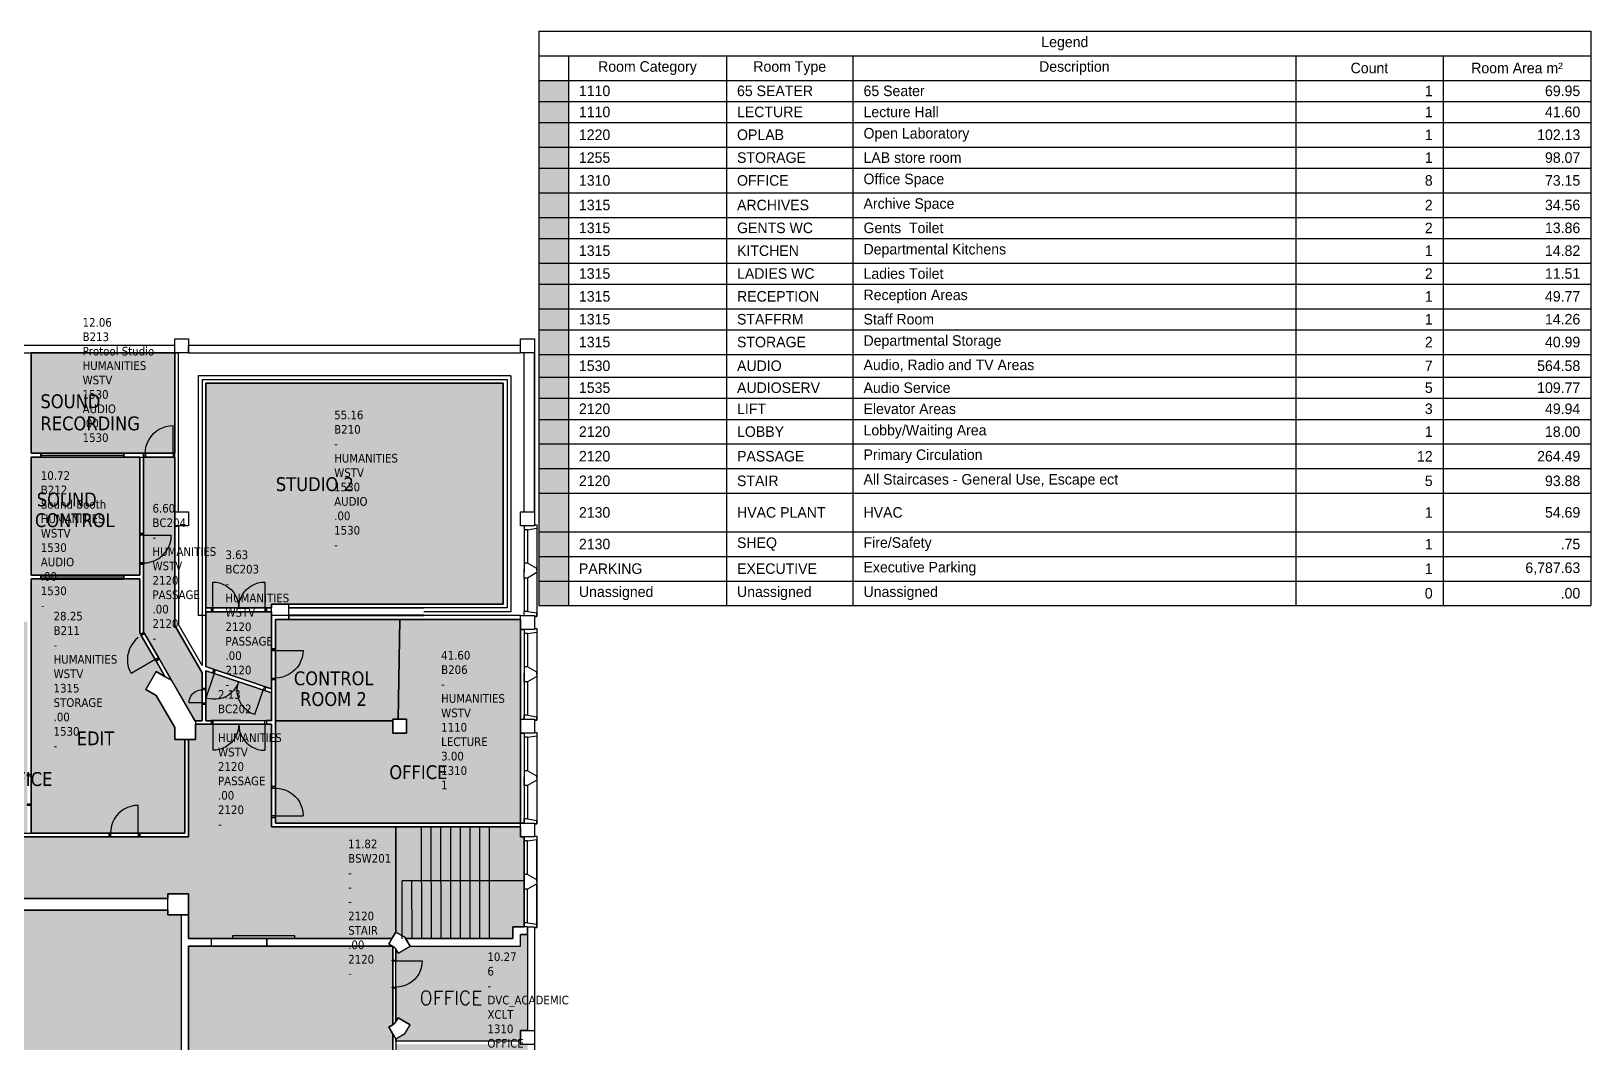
# Model space of a CAD drawing. Extents: x -78184 to 97130, y -50184 to 40272.
# Drawn here: x 52029 to 97130, y 11017 to 40272 of the extents above; entities that cross this region are included whole.
import ezdxf

# ---------------------------------------------------------------- set-up
doc = ezdxf.new("R2010")
doc.units = 0
doc.header["$LTSCALE"] = 750
doc.header["$MEASUREMENT"] = 0
doc.layers.get('0').update_dxf_attribs({"linetype": 'CONTINUOUS'})
for name, color, linetype in [('BL', 8, 'CONTINUOUS'), ('DR', 8, 'CONTINUOUS'), ('GROS$', 1, 'CONTINUOUS'), ('HL-TMP', 7, 'CONTINUOUS'), ('RM$', 5, 'CONTINUOUS'), ('RM$TXT', 5, 'CONTINUOUS'), ('SAPSE_P7', 10, 'CONTINUOUS'), ('WA', 6, 'CONTINUOUS'), ('WA_EXT', 7, 'CONTINUOUS'), ('WN', 4, 'CONTINUOUS')]:
    doc.layers.add(name, color=color, linetype=linetype)
doc.styles.add('C', font='tahoma.ttf')
doc.styles.add('ROMAN_TRIPLEX', font='txt.shx')

# ---------------------------------------------------------------- blocks, each defined once
blk = doc.blocks.new('*T2')
at = {"layer": 'HL-TMP', "color": 0, "linetype": 'ByBlock', "lineweight": -2, "transparency": 16777216}
for p, q in [((0, 0), (30419.04, 0)), ((0, 0), (0, -16611.6)), ((30419.04, 0), (30419.04, -16611.6)), ((0, -711.2), (30419.04, -711.2)), ((853.44, -711.2), (853.44, -16611.6)), ((5425.44, -711.2), (5425.44, -16611.6)), ((9083.04, -711.2), (9083.04, -16611.6)), ((21884.64, -711.2), (21884.64, -16611.6)), ((26151.84, -711.2), (26151.84, -16611.6)), ((0, -1422.4), (30419.04, -1422.4)), ((0, -2032), (30419.04, -2032)), ((0, -2641.6), (30419.04, -2641.6)), ((0, -3352.8), (30419.04, -3352.8)), ((0, -3962.4), (30419.04, -3962.4)), ((0, -4673.6), (30419.04, -4673.6)), ((0, -5384.8), (30419.04, -5384.8)), ((0, -5994.4), (30419.04, -5994.4)), ((0, -6705.6), (30419.04, -6705.6)), ((0, -7315.2), (30419.04, -7315.2)), ((0, -8026.4), (30419.04, -8026.4)), ((0, -8636), (30419.04, -8636)), ((0, -9347.2), (30419.04, -9347.2)), ((0, -10007.6), (30419.04, -10007.6)), ((0, -10617.2), (30419.04, -10617.2)), ((0, -11226.8), (30419.04, -11226.8)), ((0, -11938), (30419.04, -11938)), ((0, -12649.2), (30419.04, -12649.2)), ((0, -13360.4), (30419.04, -13360.4)), ((0, -14478), (30419.04, -14478)), ((0, -15189.2), (30419.04, -15189.2)), ((0, -15900.4), (30419.04, -15900.4)), ((0, -16611.6), (30419.04, -16611.6))]:
    blk.add_line(p, q, dxfattribs=at)
at = {"layer": 'HL-TMP', "color": 1, "linetype": 'Continuous', "true_color": 0xff0000, "transparency": 16777216}
blk.add_solid([(0, -1422.4), (0, -2032), (853.44, -1422.4), (853.44, -2032)], dxfattribs=at)
at = {"layer": 'HL-TMP', "color": 213, "linetype": 'Continuous', "true_color": 0xcc66ec, "transparency": 16777216}
blk.add_solid([(0, -2032), (0, -2641.6), (853.44, -2032), (853.44, -2641.6)], dxfattribs=at)
at = {"layer": 'HL-TMP', "color": 30, "linetype": 'Continuous', "true_color": 0xff6600, "transparency": 16777216}
blk.add_solid([(0, -2641.6), (0, -3352.8), (853.44, -2641.6), (853.44, -3352.8)], dxfattribs=at)
at = {"layer": 'HL-TMP', "color": 91, "linetype": 'Continuous', "true_color": 0x66ff66, "transparency": 16777216}
blk.add_solid([(0, -3352.8), (0, -3962.4), (853.44, -3352.8), (853.44, -3962.4)], dxfattribs=at)
at = {"layer": 'HL-TMP', "color": 2, "linetype": 'Continuous', "true_color": 0xffff00, "transparency": 16777216}
blk.add_solid([(0, -3962.4), (0, -4673.6), (853.44, -3962.4), (853.44, -4673.6)], dxfattribs=at)
at = {"layer": 'HL-TMP', "color": 24, "linetype": 'Continuous', "true_color": 0x993300, "transparency": 16777216}
blk.add_solid([(0, -4673.6), (0, -5384.8), (853.44, -4673.6), (853.44, -5384.8)], dxfattribs=at)
at = {"layer": 'HL-TMP', "color": 140, "linetype": 'Continuous', "true_color": 0x33ccff, "transparency": 16777216}
blk.add_solid([(0, -5384.8), (0, -5994.4), (853.44, -5384.8), (853.44, -5994.4)], dxfattribs=at)
at = {"layer": 'HL-TMP', "color": 230, "linetype": 'Continuous', "true_color": 0xff3366, "transparency": 16777216}
blk.add_solid([(0, -5994.4), (0, -6705.6), (853.44, -5994.4), (853.44, -6705.6)], dxfattribs=at)
at = {"layer": 'HL-TMP', "color": 4, "linetype": 'Continuous', "true_color": 0x33ffff, "transparency": 16777216}
blk.add_solid([(0, -6705.6), (0, -7315.2), (853.44, -6705.6), (853.44, -7315.2)], dxfattribs=at)
at = {"layer": 'HL-TMP', "color": 30, "linetype": 'Continuous', "true_color": 0xff9900, "transparency": 16777216}
blk.add_solid([(0, -7315.2), (0, -8026.4), (853.44, -7315.2), (853.44, -8026.4)], dxfattribs=at)
at = {"layer": 'HL-TMP', "color": 112, "linetype": 'Continuous', "true_color": 0x00cc66, "transparency": 16777216}
blk.add_solid([(0, -8026.4), (0, -8636), (853.44, -8026.4), (853.44, -8636)], dxfattribs=at)
at = {"layer": 'HL-TMP', "color": 30, "linetype": 'Continuous', "true_color": 0xff6633, "transparency": 16777216}
blk.add_solid([(0, -8636), (0, -9347.2), (853.44, -8636), (853.44, -9347.2)], dxfattribs=at)
at = {"layer": 'HL-TMP', "color": 191, "linetype": 'Continuous', "true_color": 0xcc66fc, "transparency": 16777216}
blk.add_solid([(0, -9347.2), (0, -10007.6), (853.44, -9347.2), (853.44, -10007.6)], dxfattribs=at)
at = {"layer": 'HL-TMP', "color": 254, "linetype": 'Continuous', "true_color": 0xccffb9, "transparency": 16777216}
blk.add_solid([(0, -10007.6), (0, -10617.2), (853.44, -10007.6), (853.44, -10617.2)], dxfattribs=at)
at = {"layer": 'HL-TMP', "color": 254, "linetype": 'Continuous', "true_color": 0xcccccc, "transparency": 16777216}
blk.add_solid([(0, -10617.2), (0, -11226.8), (853.44, -10617.2), (853.44, -11226.8)], dxfattribs=at)
at = {"layer": 'HL-TMP', "color": 251, "linetype": 'Continuous', "true_color": 0x666666, "transparency": 16777216}
for points in [[(0, -11226.8), (0, -11938), (853.44, -11226.8), (853.44, -11938)], [(0, -11938), (0, -12649.2), (853.44, -11938), (853.44, -12649.2)], [(0, -12649.2), (0, -13360.4), (853.44, -12649.2), (853.44, -13360.4)]]:
    blk.add_solid(points, dxfattribs=at)
at = {"layer": 'HL-TMP', "color": 7, "linetype": 'Continuous', "true_color": 0xffffff, "transparency": 16777216}
blk.add_solid([(0, -13360.4), (0, -14478), (853.44, -13360.4), (853.44, -14478)], dxfattribs=at)
at = {"layer": 'HL-TMP', "color": 133, "linetype": 'Continuous', "true_color": 0x66cecf, "transparency": 16777216}
blk.add_solid([(0, -14478), (0, -15189.2), (853.44, -14478), (853.44, -15189.2)], dxfattribs=at)
at = {"layer": 'HL-TMP', "color": 151, "linetype": 'Continuous', "true_color": 0x99cce0, "transparency": 16777216}
blk.add_solid([(0, -15189.2), (0, -15900.4), (853.44, -15189.2), (853.44, -15900.4)], dxfattribs=at)
at = {"layer": 'HL-TMP', "color": 7, "linetype": 'Continuous', "transparency": 16777216}
blk.add_solid([(0, -15900.4), (0, -16611.6), (853.44, -15900.4), (853.44, -16611.6)], dxfattribs=at)
at = {"layer": 'HL-TMP', "color": 0, "linetype": 'Continuous', "transparency": 16777216, "char_height": 304.8}
for s, insert, width, attachment_point in [('Legend', (15209.52, -355.6), 30418.92, 5), ('Room Category', (3139.44, -1066.8), 3962.4, 5), ('Room Type', (7254.24, -1066.8), 3048, 5), ('Description', (15483.84, -1066.8), 12192, 5), ('Count', (24018.24, -1066.8), 3657.6, 5), ('Room Area m²', (28285.44, -1066.8), 3657.6, 5), ('1110', (1158.24, -1727.2), 3962.4, 4), ('65 SEATER', (5730.24, -1727.2), 3048, 4), ('65 Seater', (9387.84, -1727.2), 12192, 4), ('1', (25847.04, -1727.2), 3657.6, 6), ('69.95', (30114.24, -1727.2), 3657.6, 6), ('1110', (1158.24, -2336.8), 3962.4, 4), ('LECTURE', (5730.24, -2336.8), 3048, 4), ('Lecture Hall', (9387.84, -2336.8), 12192, 4), ('1', (25847.04, -2336.8), 3657.6, 6), ('41.60', (30114.24, -2336.8), 3657.6, 6), ('1220', (1158.24, -2997.2), 3962.4, 4), ('OPLAB', (5730.24, -2997.2), 3048, 4), ('Open Laboratory', (9387.84, -2997.2), 12192, 4), ('1', (25847.04, -2997.2), 3657.6, 6), ('102.13', (30114.24, -2997.2), 3657.6, 6), ('1255', (1158.24, -3657.6), 3962.4, 4), ('STORAGE', (5730.24, -3657.6), 3048, 4), ('LAB store room', (9387.84, -3657.6), 12192, 4), ('1', (25847.04, -3657.6), 3657.6, 6), ('98.07', (30114.24, -3657.6), 3657.6, 6), ('1310', (1158.24, -4318), 3962.4, 4), ('OFFICE', (5730.24, -4318), 3048, 4), ('Office Space', (9387.84, -4318), 12192, 4), ('8', (25847.04, -4318), 3657.6, 6), ('73.15', (30114.24, -4318), 3657.6, 6), ('1315', (1158.24, -5029.2), 3962.4, 4), ('ARCHIVES', (5730.24, -5029.2), 3048, 4), ('Archive Space', (9387.84, -5029.2), 12192, 4), ('2', (25847.04, -5029.2), 3657.6, 6), ('34.56', (30114.24, -5029.2), 3657.6, 6), ('1315', (1158.24, -5689.6), 3962.4, 4), ('GENTS WC', (5730.24, -5689.6), 3048, 4), ('Gents  Toilet', (9387.84, -5689.6), 12192, 4), ('2', (25847.04, -5689.6), 3657.6, 6), ('13.86', (30114.24, -5689.6), 3657.6, 6), ('1315', (1158.24, -6350), 3962.4, 4), ('KITCHEN', (5730.24, -6350), 3048, 4), ('Departmental Kitchens', (9387.84, -6350), 12192, 4), ('1', (25847.04, -6350), 3657.6, 6), ('14.82', (30114.24, -6350), 3657.6, 6), ('1315', (1158.24, -7010.4), 3962.4, 4), ('LADIES WC', (5730.24, -7010.4), 3048, 4), ('Ladies Toilet', (9387.84, -7010.4), 12192, 4), ('2', (25847.04, -7010.4), 3657.6, 6), ('11.51', (30114.24, -7010.4), 3657.6, 6), ('1315', (1158.24, -7670.8), 3962.4, 4), ('RECEPTION', (5730.24, -7670.8), 3048, 4), ('Reception Areas', (9387.84, -7670.8), 12192, 4), ('1', (25847.04, -7670.8), 3657.6, 6), ('49.77', (30114.24, -7670.8), 3657.6, 6), ('1315', (1158.24, -8331.2), 3962.4, 4), ('STAFFRM', (5730.24, -8331.2), 3048, 4), ('Staff Room', (9387.84, -8331.2), 12192, 4), ('1', (25847.04, -8331.2), 3657.6, 6), ('14.26', (30114.24, -8331.2), 3657.6, 6), ('1315', (1158.24, -8991.6), 3962.4, 4), ('STORAGE', (5730.24, -8991.6), 3048, 4), ('Departmental Storage', (9387.84, -8991.6), 12192, 4), ('2', (25847.04, -8991.6), 3657.6, 6), ('40.99', (30114.24, -8991.6), 3657.6, 6), ('1530', (1158.24, -9677.4), 3962.4, 4), ('AUDIO', (5730.24, -9677.4), 3048, 4), ('Audio, Radio and TV Areas', (9387.84, -9677.4), 12192, 4), ('7', (25847.04, -9677.4), 3657.6, 6), ('564.58', (30114.24, -9677.4), 3657.6, 6), ('1535', (1158.24, -10312.4), 3962.4, 4), ('AUDIOSERV', (5730.24, -10312.4), 3048, 4), ('Audio Service', (9387.84, -10312.4), 12192, 4), ('5', (25847.04, -10312.4), 3657.6, 6), ('109.77', (30114.24, -10312.4), 3657.6, 6), ('2120', (1158.24, -10922), 3962.4, 4), ('LIFT', (5730.24, -10922), 3048, 4), ('Elevator Areas', (9387.84, -10922), 12192, 4), ('3', (25847.04, -10922), 3657.6, 6), ('49.94', (30114.24, -10922), 3657.6, 6), ('2120', (1158.24, -11582.4), 3962.4, 4), ('LOBBY', (5730.24, -11582.4), 3048, 4), ('Lobby/Waiting Area', (9387.84, -11582.4), 12192, 4), ('1', (25847.04, -11582.4), 3657.6, 6), ('18.00', (30114.24, -11582.4), 3657.6, 6), ('2120', (1158.24, -12293.6), 3962.4, 4), ('PASSAGE', (5730.24, -12293.6), 3048, 4), ('Primary Circulation', (9387.84, -12293.6), 12192, 4), ('12', (25847.04, -12293.6), 3657.6, 6), ('264.49', (30114.24, -12293.6), 3657.6, 6), ('2120', (1158.24, -13004.8), 3962.4, 4), ('STAIR', (5730.24, -13004.8), 3048, 4), ('All Staircases - General Use, Escape ect', (9387.84, -13004.8), 12192, 4), ('5', (25847.04, -13004.8), 3657.6, 6), ('93.88', (30114.24, -13004.8), 3657.6, 6), ('2130', (1158.24, -13919.2), 3962.4, 4), ('HVAC PLANT', (5730.24, -13919.2), 3048, 4), ('HVAC', (9387.84, -13919.2), 12192, 4), ('1', (25847.04, -13919.2), 3657.6, 6), ('54.69', (30114.24, -13919.2), 3657.6, 6), ('2130', (1158.24, -14833.6), 3962.4, 4), ('SHEQ', (5730.24, -14833.6), 3048, 4), ('Fire/Safety', (9387.84, -14833.6), 12192, 4), ('1', (25847.04, -14833.6), 3657.6, 6), ('.75', (30114.24, -14833.6), 3657.6, 6), ('Executive Parking', (9387.84, -15544.8), 12192, 4), ('PARKING', (1158.24, -15544.8), 3962.4, 4), ('EXECUTIVE', (5730.24, -15544.8), 3048, 4), ('1', (25847.04, -15544.8), 3657.6, 6), ('6,787.63', (30114.24, -15544.8), 3657.6, 6), ('Unassigned', (1158.24, -16256), 3962.4, 4), ('Unassigned', (5730.24, -16256), 3048, 4), ('Unassigned', (9387.84, -16256), 12192, 4), ('0', (25847.04, -16256), 3657.6, 6), ('.00', (30114.24, -16256), 3657.6, 6)]:
    blk.add_mtext(s, dxfattribs=dict(at, insert=insert, width=width, attachment_point=attachment_point))

msp = doc.modelspace()

# ---------------------------------------------------------------- hatches: boundary and pattern name
at = {"layer": 'HL-TMP', "linetype": 'Continuous', "true_color": 0xcc66fc}
h = msp.add_hatch(color=191, dxfattribs=at)
h.paths.add_polyline_path([(14103, 19622), (13813, 19622), (13813, 19522), (9448, 19522), (9448, 19622), (9158, 19622), (9158, 21512), (10239, 21512), (14103, 21512)], flags=0)
h.paths.add_polyline_path([(39381, 14857), (47681, 14857), (55981, 14857), (55981, 14722), (56361, 14722), (56361, 10622), (55981, 10622), (55981, 10022), (56361, 10022), (56361, 7592), (41916, 7592), (41465, 8372), (40066, 8372), (39381, 8768)], flags=0)
h.paths.add_polyline_path([(5081, 38322), (16631, 38322), (16631, 38122), (17241, 38122), (17241, 35622), (16631, 35622), (16631, 35122), (17241, 35122), (17241, 29422), (16631, 29422), (16631, 28922), (17241, 28922), (17241, 24082), (17201, 24082), (17201, 23422), (16631, 23422), (16631, 22922), (17751, 22922), (17751, 21712), (17531, 21712), (17531, 18255), (15581, 18255), (15298, 18537), (15227, 18467), (14426, 19268), (14496, 19339), (14213, 19622), (14213, 21622), (6581, 21622), (6581, 21872), (6581, 27472), (6581, 27872), (6111, 27872), (6111, 30472), (6581, 30472), (6581, 30872), (5081, 30872)], flags=0)
h.paths.add_polyline_path([(57081, 30092), (57081, 23592), (58981, 23592), (58981, 23702), (65680, 23702), (65680, 30092)], flags=0)
h.paths.add_polyline_path([(55171, 27957), (52029, 27957), (52029, 24544), (55171, 24544), (55171, 24896)], flags=0)
h.paths.add_polyline_path([(56181, 30972), (52029, 30972), (52029, 28067), (55331, 28067), (56181, 28067)], flags=0)
h.paths.add_polyline_path([(27971, 39022), (17901, 39022), (17901, 26171), (17904, 23862), (19321, 23862), (19321, 23532), (21401, 23532), (21401, 23862), (21601, 23862), (21601, 23532), (24901, 23532), (24901, 23862), (25101, 23862), (25101, 23532), (27901, 23532), (27901, 23862), (28011, 23862), (28011, 24082), (27971, 24082)], flags=0)
at = {"layer": 'HL-TMP', "linetype": 'Continuous', "true_color": 0xff6633}
h = msp.add_hatch(color=30, dxfattribs=at)
h.paths.add_polyline_path([(55210, 22794), (55185, 22838), (55189, 22840), (55171, 22872), (55171, 24434), (52029, 24434), (52029, 17082), (54321, 17082), (56471, 17082), (56471, 19785), (56181, 19785), (56181, 20133), (55645, 21059), (55344, 21234), (55644, 21753), (55903, 21604), (55639, 22060), (55635, 22058), (55610, 22101)], flags=0)
h.paths.add_polyline_path([(31681, 31132), (30551, 31132), (29071, 31132), (29071, 29422), (29131, 29422), (29131, 28922), (29071, 28922), (29072, 26082), (29122, 26082), (30272, 26082), (30272, 26372), (31681, 26372), (31681, 27217)], flags=0)
at = {"layer": 'HL-TMP', "linetype": 'Continuous', "true_color": 0xffff00}
h = msp.add_hatch(color=2, dxfattribs=at)
h.paths.add_polyline_path([(62576, 8135), (66381, 8135), (66381, 5372), (62886, 5372), (62576, 5372), (62576, 7898)], flags=0)
h.paths.add_polyline_path([(62576, 10972), (66381, 10972), (66381, 8225), (62576, 8225), (62576, 10793)], flags=0)
h.paths.add_polyline_path([(62576, 13386), (62576, 13713), (62637, 13608), (62983, 13809), (66181, 13809), (66181, 14152), (66380, 14152), (66381, 11372), (66181, 11372), (66181, 11062), (62576, 11062), (62576, 11127), (62832, 11275), (62983, 11535), (62637, 11736), (62576, 11630)], flags=0)
h.paths.add_polyline_path([(46698, 24358), (44511, 24358), (43411, 24358), (43411, 21452), (46698, 21452)], flags=0)
h.paths.add_polyline_path([(46698, 21342), (43411, 21342), (43411, 17082), (45623, 17082), (45623, 17972), (46698, 17972), (46698, 18159)], flags=0)
h.paths.add_polyline_path([(37971, 28094), (37971, 30428), (40288, 30428), (40288, 28094), (39333, 28094)], flags=0)
h.paths.add_polyline_path([(37861, 30428), (34688, 30428), (34688, 28094), (37861, 28094)], flags=0)
h.paths.add_polyline_path([(34578, 30428), (31791, 30428), (31791, 28094), (32094, 28094), (34578, 28094)], flags=0)
at = {"layer": 'HL-TMP', "linetype": 'Continuous', "true_color": 0x666666}
h = msp.add_hatch(color=251, dxfattribs=at)
h.paths.add_polyline_path([(62572, 17262), (62572, 14219), (62832, 14068), (62855, 14029), (65961, 14029), (65961, 14372), (66280, 14372), (66280, 16972), (66181, 16972), (66181, 17262)], flags=0)
h.paths.add_polyline_path([(15181, 15872), (8081, 15872), (8081, 17855), (8246, 18255), (9048, 19056), (9448, 19222), (13813, 19222), (14213, 19056), (15015, 18255), (15181, 17855)], flags=0)
h.paths.add_polyline_path([(-43319, 15872), (-45199, 15872), (-50419, 15872), (-50419, 17855), (-50254, 18255), (-49452, 19056), (-49052, 19222), (-44687, 19222), (-44287, 19056), (-43485, 18255), (-43319, 17855)], flags=0)
h.paths.add_polyline_path([(-21849, -22578), (-21849, -28468), (-25009, -28468), (-25009, -22578), (-21899, -22578)], flags=0)
h.paths.add_polyline_path([(-10229, -22578), (-10229, -28468), (-13389, -28468), (-13389, -22578), (-10279, -22578)], flags=0)
h.paths.add_polyline_path([(-16229, -22578), (-16229, -28578), (-19229, -28578), (-19229, -22578), (-16819, -22578)], flags=0)
h.paths.add_polyline_path([(46665, 26924), (46665, 27984), (43411, 27984), (43411, 26158), (44171, 26158), (44171, 26043), (43411, 26043), (43411, 24882), (43411, 24468), (44511, 24468), (46698, 24468), (46698, 25972), (46115, 25972)], flags=0)
h.paths.add_polyline_path([(16936, 15422), (16936, 14517), (17644, 14517), (17644, 14407), (16936, 14407), (16936, 11572), (20631, 11572), (20631, 15187), (23547, 15187), (23547, 14126), (25527, 14126), (25527, 15187), (55981, 15187), (55981, 15322), (56581, 15322), (56581, 14029), (62462, 14029), (62572, 14219), (62572, 17262), (58981, 17262), (58981, 20227), (56781, 20227), (56781, 19785), (56581, 19785), (56581, 16972), (46698, 16972), (45733, 16972), (29131, 16972), (29131, 16922), (18881, 16922), (18881, 18953), (17641, 18953), (17641, 18145), (17156, 18145), (17156, 17422), (17641, 17422), (17641, 16922), (17376, 16922), (17376, 15922), (17641, 15922), (17641, 15077), (17531, 15077), (17531, 15422)], flags=0)
h.paths.add_polyline_path([(58981, 21135), (57317, 21698), (57081, 21778), (57081, 20327), (57232, 20327), (57232, 20337), (57282, 20337), (58082, 20337), (58832, 20337), (58981, 20337)], flags=0)
h.paths.add_polyline_path([(58981, 22365), (58981, 23482), (57282, 23482), (57081, 23482), (57081, 21895), (57352, 21803), (58981, 21251)], flags=0)
h.paths.add_polyline_path([(56181, 27957), (55331, 27957), (55281, 27957), (55281, 24896), (55281, 22893), (55306, 22849), (55306, 22849), (55706, 22156), (56762, 20327), (56971, 20327), (56971, 21712), (56181, 23081)], flags=0)
h.paths.add_polyline_path([(51919, 19582), (51919, 23199), (49149, 23199), (49149, 24338), (49149, 27068), (48155, 27068), (48155, 27068), (47440, 27068), (46808, 25972), (46808, 25952), (46808, 18159), (46808, 17082), (51919, 17082)], flags=0)
h.paths.add_polyline_path([(18881, 19063), (17641, 19063), (17641, 21602), (17971, 21602), (18881, 21602)], flags=0)
h.paths.add_polyline_path([(43301, 27984), (39308, 27984), (37971, 27984), (35760, 27984), (34578, 27984), (32094, 27984), (31791, 27984), (31791, 27217), (31791, 26372), (32081, 26372), (32081, 26158), (34578, 26158), (34578, 26437), (34688, 26437), (34688, 26158), (37681, 26158), (37681, 26372), (38081, 26372), (38081, 26158), (43301, 26158)], flags=0)
h.paths.add_polyline_path([(18881, 21712), (17971, 21712), (17861, 21712), (17861, 23202), (17971, 23202), (17971, 23422), (17981, 23422), (17981, 23752), (18881, 23752), (18881, 22820)], flags=0)
h.paths.add_polyline_path([(29131, 23172), (29131, 23422), (28631, 23422), (28631, 25972), (29122, 25972), (31516, 25972), (31516, 23172), (29622, 23172)], flags=0)
h.paths.add_polyline_path([(29131, 17082), (29131, 17422), (28631, 17422), (28631, 22922), (29131, 22922), (29131, 23062), (29622, 23062), (31516, 23062), (31516, 17082), (29322, 17082)], flags=0)
h.paths.add_polyline_path([(16826, 11572), (16631, 11572), (16631, 11372), (14120, 11372), (7991, 11372), (7991, 14172), (7991, 15472), (8081, 15472), (15631, 15472), (16631, 15472), (16631, 15422), (16826, 15422), (16826, 14247)], flags=0)
at = {"layer": 'HL-TMP', "linetype": 'Continuous', "true_color": 0xcc66ec}
msp.add_hatch(color=213, dxfattribs=at).paths.add_polyline_path([(59091, 23262), (59091, 17372), (66181, 17372), (66181, 23262), (62686, 23262), (62636, 20372), (62886, 20372), (62886, 19972), (62486, 19972), (62486, 20372), (62636, 20372), (62686, 23262)], flags=16)
at = {"layer": 'HL-TMP', "linetype": 'Continuous', "true_color": 0xff9900}
msp.add_hatch(color=30, dxfattribs=at).paths.add_polyline_path([(62486, 10033), (62486, 10793), (62486, 11254), (62472, 11298), (62372, 11471), (62486, 11537), (62486, 12626), (62486, 13386), (62486, 13807), (58840, 13809), (56581, 13809), (56581, 10622), (56581, 10022), (56581, 6880), (56581, 5559), (56781, 5559), (56781, 5372), (59933, 5372), (61586, 5372), (62486, 5372), (62486, 7138), (62486, 7898)], flags=16)

# ---------------------------------------------------------------- linework, layer by layer
at = {"layer": 'BL', "linetype": 'Continuous'}
for p, q in [((63321, 14028), (63319, 17261)), ((63601, 14028), (63599, 17261)), ((63881, 14028), (63879, 17261)), ((64161, 14028), (64159, 17261)), ((64441, 14029), (64439, 17261)), ((64721, 14029), (64719, 17261)), ((65001, 14029), (64999, 17262)), ((65281, 14029), (65279, 17262)), ((66280, 15705), (62760, 15705)), ((62761, 14028), (62760, 15705)), ((63041, 14028), (63040, 15705))]:
    msp.add_line(p, q, dxfattribs=at)
at = {"layer": 'DR'}
for p, q in [((56026, 28860), (56131, 28867)), ((55391, 28373), (55438, 28467)), ((55438, 28467), (55496, 28554)), ((55496, 28554), (55565, 28633)), ((55565, 28633), (55644, 28702)), ((55644, 28702), (55731, 28760)), ((55731, 28760), (55824, 28806)), ((55824, 28806), (55923, 28840)), ((55923, 28840), (56026, 28860)), ((55331, 28067), (55337, 28172)), ((55337, 28172), (55358, 28274)), ((55358, 28274), (55391, 28373)), ((55915, 25209), (55973, 25296)), ((55973, 25296), (56020, 25389)), ((56020, 25389), (56053, 25488)), ((56053, 25488), (56074, 25591)), ((56074, 25591), (56081, 25696)), ((55281, 24896), (55385, 24902)), ((55385, 24902), (55488, 24923)), ((55488, 24923), (55587, 24956)), ((55587, 24956), (55681, 25003)), ((55681, 25003), (55768, 25061)), ((55768, 25061), (55846, 25130)), ((55846, 25130), (55915, 25209)), ((57282, 24342), (57379, 24335)), ((57379, 24335), (57476, 24316)), ((57476, 24316), (57569, 24285)), ((57569, 24285), (57657, 24241)), ((57657, 24241), (57738, 24187)), ((57738, 24187), (57812, 24122)), ((57812, 24122), (57877, 24048)), ((57877, 24048), (57931, 23967)), ((57931, 23967), (57974, 23879)), ((58089, 23879), (58132, 23967)), ((58132, 23967), (58187, 24048)), ((58187, 24048), (58251, 24122)), ((58251, 24122), (58325, 24187)), ((58325, 24187), (58407, 24241)), ((58407, 24241), (58495, 24285)), ((58495, 24285), (58587, 24316)), ((58587, 24316), (58684, 24335)), ((58684, 24335), (58782, 24342)), ((57974, 23879), (58006, 23786)), ((58006, 23786), (58025, 23690)), ((58025, 23690), (58032, 23592)), ((58032, 23592), (58038, 23690)), ((58038, 23690), (58057, 23786)), ((58057, 23786), (58089, 23879)), ((54976, 22588), (54917, 22501)), ((55045, 22667), (54976, 22588)), ((55123, 22736), (55045, 22667)), ((54817, 22206), (54810, 22101)), ((54810, 22101), (54817, 21997)), ((54838, 22308), (54817, 22206)), ((54871, 22408), (54838, 22308)), ((54917, 22501), (54871, 22408)), ((59863, 22158), (59830, 22059)), ((59884, 22261), (59863, 22158)), ((59891, 22365), (59884, 22261)), ((54817, 21997), (54837, 21894)), ((54837, 21894), (54871, 21795)), ((54871, 21795), (54917, 21701)), ((59491, 21673), (59397, 21626)), ((59578, 21731), (59491, 21673)), ((59656, 21800), (59578, 21731)), ((59725, 21878), (59656, 21800)), ((59783, 21965), (59725, 21878)), ((59830, 22059), (59783, 21965)), ((56784, 21176), (56828, 21198)), ((56828, 21198), (56874, 21214)), ((56874, 21214), (56922, 21223)), ((56922, 21223), (56971, 21226)), ((57881, 21204), (57812, 21135)), ((57941, 21282), (57881, 21204)), ((57990, 21367), (57941, 21282)), ((57989, 21266), (58002, 21363)), ((57989, 21168), (57989, 21266)), ((58027, 21458), (57990, 21367)), ((58002, 21363), (58027, 21458)), ((59195, 21572), (59091, 21565)), ((59298, 21593), (59195, 21572)), ((59397, 21626), (59298, 21593)), ((56596, 20851), (56599, 20900)), ((56599, 20900), (56609, 20949)), ((56609, 20949), (56625, 20995)), ((56625, 20995), (56646, 21039)), ((56646, 21039), (56674, 21080)), ((56674, 21080), (56706, 21117)), ((56706, 21117), (56743, 21149)), ((56743, 21149), (56784, 21176)), ((57171, 20963), (57076, 20988)), ((57268, 20950), (57171, 20963)), ((57366, 20950), (57268, 20950)), ((57464, 20963), (57366, 20950)), ((57558, 20988), (57464, 20963)), ((57649, 21026), (57558, 20988)), ((57734, 21075), (57649, 21026)), ((57812, 21135), (57734, 21075)), ((58002, 21070), (57989, 21168)), ((58027, 20975), (58002, 21070)), ((58065, 20885), (58027, 20975)), ((58114, 20800), (58065, 20885)), ((58174, 20722), (58114, 20800)), ((58243, 20653), (58174, 20722)), ((58321, 20593), (58243, 20653)), ((58406, 20544), (58321, 20593)), ((58497, 20507), (58406, 20544)), ((57931, 19852), (57877, 19770)), ((57974, 19940), (57931, 19852)), ((58006, 20033), (57974, 19940)), ((58025, 20129), (58006, 20033)), ((58032, 20227), (58025, 20129)), ((58032, 20227), (58038, 20129)), ((58038, 20129), (58057, 20033)), ((58057, 20033), (58089, 19940)), ((58089, 19940), (58132, 19852)), ((58132, 19852), (58187, 19770)), ((57379, 19483), (57282, 19477)), ((57476, 19502), (57379, 19483)), ((57569, 19534), (57476, 19502)), ((57657, 19577), (57569, 19534)), ((57738, 19632), (57657, 19577)), ((57812, 19696), (57738, 19632)), ((57877, 19770), (57812, 19696)), ((58187, 19770), (58251, 19696)), ((58251, 19696), (58325, 19632)), ((58325, 19632), (58407, 19577)), ((58407, 19577), (58495, 19534)), ((58495, 19534), (58587, 19502)), ((58587, 19502), (58684, 19483)), ((58684, 19483), (58782, 19477)), ((59091, 18381), (59195, 18374)), ((59195, 18374), (59298, 18353)), ((59298, 18353), (59397, 18320)), ((59397, 18320), (59491, 18273)), ((59491, 18273), (59578, 18215)), ((59578, 18215), (59656, 18146)), ((59656, 18146), (59725, 18068)), ((59725, 18068), (59783, 17981)), ((54555, 17647), (54486, 17569)), ((54634, 17716), (54555, 17647)), ((54721, 17775), (54634, 17716)), ((54814, 17821), (54721, 17775)), ((54913, 17855), (54814, 17821)), ((55016, 17875), (54913, 17855)), ((55121, 17882), (55016, 17875)), ((59783, 17981), (59830, 17887)), ((59830, 17887), (59863, 17788)), ((59863, 17788), (59884, 17685)), ((59884, 17685), (59891, 17581)), ((54327, 17186), (54321, 17082)), ((54348, 17289), (54327, 17186)), ((54381, 17388), (54348, 17289)), ((54428, 17482), (54381, 17388)), ((54486, 17569), (54428, 17482)), ((63278, 13095), (63234, 13006)), ((63310, 13189), (63278, 13095)), ((63329, 13287), (63310, 13189)), ((63336, 13386), (63329, 13287)), ((62675, 12632), (62576, 12626)), ((62772, 12652), (62675, 12632)), ((62866, 12684), (62772, 12652)), ((62956, 12728), (62866, 12684)), ((63038, 12783), (62956, 12728)), ((63113, 12848), (63038, 12783)), ((63179, 12923), (63113, 12848)), ((63234, 13006), (63179, 12923))]:
    msp.add_line(p, q, dxfattribs=at)
at = {"layer": 'DR', "linetype": 'Continuous'}
for p, q in [((56131, 28067), (56131, 28867)), ((55281, 25696), (56081, 25696)), ((57282, 23592), (57282, 24342)), ((58782, 24342), (58782, 23592)), ((55610, 22101), (54917, 21701)), ((59091, 22365), (59891, 22365)), ((57317, 21698), (57076, 20988)), ((58497, 20507), (58738, 21217)), ((56971, 20851), (56596, 20851)), ((57282, 20227), (57282, 19477)), ((58782, 20227), (58782, 19477)), ((55121, 17082), (55121, 17882)), ((59091, 17581), (59891, 17581)), ((62576, 13386), (63336, 13386))]:
    msp.add_line(p, q, dxfattribs=at)
for points in [[(55331, 28067), (55281, 28067), (55281, 27957), (55331, 27957), (55331, 28067)], [(56181, 28067), (56131, 28067), (56131, 27957), (56181, 27957), (56181, 28067)], [(55281, 25746), (55281, 25696), (55171, 25696), (55171, 25746), (55281, 25746)], [(55281, 24896), (55281, 24846), (55171, 24846), (55171, 24896), (55281, 24896)], [(57282, 23482), (57282, 23592), (57232, 23592), (57232, 23482), (57282, 23482)], [(58832, 23482), (58832, 23592), (58782, 23592), (58782, 23482), (58832, 23482)], [(55210, 22794), (55185, 22838), (55281, 22893), (55306, 22849), (55210, 22794)], [(55635, 22058), (55610, 22101), (55706, 22156), (55731, 22113), (55635, 22058)], [(59091, 22415), (59091, 22365), (58981, 22365), (58981, 22415), (59091, 22415)], [(57317, 21698), (57352, 21803), (57305, 21819), (57270, 21714), (57317, 21698)], [(56971, 21276), (57081, 21276), (57081, 21226), (56971, 21226), (56971, 21276)], [(58785, 21201), (58820, 21305), (58773, 21321), (58738, 21217), (58785, 21201)], [(59091, 21565), (59091, 21515), (58981, 21515), (58981, 21565), (59091, 21565)], [(56971, 20851), (57081, 20851), (57081, 20801), (56971, 20801), (56971, 20851)], [(57282, 20227), (57282, 20337), (57232, 20337), (57232, 20227), (57282, 20227)], [(58782, 20227), (58782, 20337), (58832, 20337), (58832, 20227), (58782, 20227)], [(51919, 18732), (51919, 18782), (52029, 18782), (52029, 18732), (51919, 18732)], [(59091, 18381), (59091, 18431), (58981, 18431), (58981, 18381), (59091, 18381)], [(51919, 17882), (51919, 17932), (52029, 17932), (52029, 17882), (51919, 17882)], [(59091, 17531), (59091, 17581), (58981, 17581), (58981, 17531), (59091, 17531)], [(54321, 17082), (54271, 17082), (54271, 16972), (54321, 16972), (54321, 17082)], [(55171, 17082), (55121, 17082), (55121, 16972), (55171, 16972), (55171, 17082)], [(62576, 13406), (62576, 13386), (62466, 13386), (62466, 13406), (62576, 13406)], [(62576, 12626), (62576, 12606), (62466, 12606), (62466, 12626), (62576, 12626)]]:
    msp.add_lwpolyline(points, dxfattribs=at)
at = {"layer": 'DR', "linetype": 'Continuous', "flags": 128}
msp.add_lwpolyline([(59405, 14029), (57855, 14029), (57855, 14119), (59642, 14119), (59642, 14029)], close=True, dxfattribs=at)
at = {"layer": 'GROS$', "linetype": 'Continuous', "flags": 128}
for points in [[(46931, 31192), (56181, 31192), (56181, 31372), (56581, 31372), (56581, 31192), (66181, 31192), (66181, 31372), (66581, 31372), (66581, 25995), (66650, 25995), (66650, 23348), (66581, 23348), (66581, 22995), (66650, 22995), (66650, 20348), (66581, 20348), (66581, 19995), (66650, 19995), (66650, 17348), (66581, 17348), (66581, 16995), (66650, 16995), (66650, 14348), (66581, 14348), (66581, -7028)], [(46698, 16972), (54321, 16972), (54321, 17082), (52029, 17082), (52029, 24434), (55171, 24434), (55171, 22872), (55189, 22840), (55185, 22838), (55210, 22794), (55306, 22849), (55281, 22893), (55281, 24896), (55171, 24896), (55171, 24544), (52029, 24544), (52029, 27957), (55171, 27957), (55171, 24896), (55281, 24896), (55281, 27957), (55331, 27957), (55331, 28067), (52029, 28067), (52029, 30972), (56181, 30972), (56181, 28067), (55331, 28067), (55331, 27957), (56181, 27957), (56181, 23081), (56971, 21712), (56971, 20327), (56762, 20327), (55706, 22156), (55306, 22849), (55210, 22794), (55610, 22101), (55635, 22058), (55639, 22060), (55903, 21604), (55644, 21753), (55344, 21234), (55645, 21059), (56181, 20133), (56181, 19785), (56471, 19785), (56471, 17082), (54321, 17082), (54321, 16972), (56581, 16972), (56581, 19785), (56781, 19785), (56781, 20227), (57282, 20227), (57282, 20337), (57232, 20337), (57232, 20327), (57081, 20327), (57081, 21778), (57317, 21698), (57352, 21803), (57081, 21895), (57081, 23482), (57282, 23482), (57282, 23592), (57081, 23592), (57081, 30092), (65680, 30092), (65680, 23702), (58981, 23702), (58981, 23592), (57282, 23592), (57282, 23482), (58981, 23482), (58981, 22365), (59091, 22365), (59091, 23262), (66181, 23262), (66181, 17372), (59091, 17372), (59091, 20317), (62486, 20327), (62486, 19972), (62886, 19972), (62886, 20372), (62486, 20372), (62486, 20327), (59091, 20327), (59091, 22365), (58981, 22365), (58981, 21251), (57352, 21803), (57317, 21698), (58981, 21135), (58981, 20327), (58082, 20327), (58082, 20337), (57282, 20337), (57282, 20227), (58981, 20227), (58981, 18431), (58981, 17262), (66181, 17262), (66181, 16972), (66280, 16972), (66280, 14372), (65961, 14372), (65961, 14029), (62855, 14029), (62832, 14068), (62572, 14219), (62462, 14029), (58840, 14029), (58840, 13809), (62486, 13807), (62486, 13386), (62576, 13386), (62576, 13713), (62637, 13608), (62983, 13809), (66181, 13809), (66181, 14152), (66380, 14152), (66381, 11372), (66181, 11372), (66181, 11062), (62576, 11062), (62576, 11127), (62832, 11275), (62983, 11535), (62637, 11736), (62576, 11630), (62576, 13386), (62486, 13386), (62486, 11537), (62372, 11471), (62472, 11298), (62486, 11254), (62486, 10793)], [(56581, 5559), (56581, 13809), (58840, 13809), (58840, 14029), (56581, 14029), (56581, 15322), (55981, 15322), (55981, 15187), (47681, 15187)], [(47681, 14857), (55981, 14857), (55981, 14722), (56361, 14722), (56361, 10622), (55981, 10622), (55981, 10022), (56361, 10022), (56361, 7592), (41916, 7592)]]:
    msp.add_lwpolyline(points, dxfattribs=at)
at = {"layer": 'RM$', "linetype": 'Continuous', "flags": 128}
for points in [[(56181, 30972), (52029, 30972), (52029, 28067), (55331, 28067), (56181, 28067)], [(57081, 30092), (57081, 23592), (58981, 23592), (58981, 23702), (65680, 23702), (65680, 30092)], [(55171, 27957), (52029, 27957), (52029, 24544), (55171, 24544), (55171, 24896)], [(56181, 27957), (55331, 27957), (55281, 27957), (55281, 24896), (55281, 22893), (55306, 22849), (55306, 22849), (55706, 22156), (56762, 20327), (56971, 20327), (56971, 21712), (56181, 23081)], [(55210, 22794), (55185, 22838), (55189, 22840), (55171, 22872), (55171, 24434), (52029, 24434), (52029, 17082), (54321, 17082), (56471, 17082), (56471, 19785), (56181, 19785), (56181, 20133), (55645, 21059), (55344, 21234), (55644, 21753), (55903, 21604), (55639, 22060), (55635, 22058), (55610, 22101)], [(58981, 22365), (58981, 23482), (57282, 23482), (57081, 23482), (57081, 21895), (57352, 21803), (58981, 21251)], [(59091, 23262), (59091, 17372), (66181, 17372), (66181, 23262), (62686, 23262), (62636, 20372), (62886, 20372), (62886, 19972), (62486, 19972), (62486, 20372), (62636, 20372), (62686, 23262)], [(58981, 21135), (57317, 21698), (57081, 21778), (57081, 20327), (57232, 20327), (57232, 20337), (57282, 20337), (58082, 20337), (58832, 20337), (58981, 20337)], [(62572, 17262), (62572, 14219), (62832, 14068), (62855, 14029), (65961, 14029), (65961, 14372), (66280, 14372), (66280, 16972), (66181, 16972), (66181, 17262), (62572, 17262)], [(39381, 14857), (47681, 14857), (55981, 14857), (55981, 14722), (56361, 14722), (56361, 10622), (55981, 10622), (55981, 10022), (56361, 10022), (56361, 7592), (41916, 7592), (41465, 8372), (40066, 8372), (39381, 8768)], [(62576, 13386), (62576, 13713), (62637, 13608), (62983, 13809), (66181, 13809), (66181, 14152), (66380, 14152), (66381, 11372), (66181, 11372), (66181, 11062), (62576, 11062), (62576, 11127), (62832, 11275), (62983, 11535), (62637, 11736), (62576, 11630)], [(62486, 10033), (62486, 10793), (62486, 11254), (62472, 11298), (62372, 11471), (62486, 11537), (62486, 12626), (62486, 13386), (62486, 13807), (58840, 13809), (56581, 13809), (56581, 10622), (56581, 10022), (56581, 6880), (56581, 5559), (56781, 5559), (56781, 5372), (59933, 5372), (59933, 5372), (61586, 5372), (62486, 5372), (62486, 7138), (62486, 7898)]]:
    msp.add_lwpolyline(points, close=True, dxfattribs=at)
msp.add_lwpolyline([(25527, 15187), (55981, 15187), (55981, 15322), (56581, 15322), (56581, 14029), (62462, 14029), (62572, 14219), (62572, 17262), (58981, 17262), (58981, 20227), (56781, 20227), (56781, 19785), (56581, 19785), (56581, 16972), (46698, 16972)], dxfattribs=at)
at = {"layer": 'WA', "linetype": 'Continuous'}
for p, q in [((52029, 28067), (52029, 30972)), ((57081, 23372), (57081, 30092)), ((57081, 30092), (65680, 30092)), ((65680, 23702), (65680, 30092)), ((52029, 28067), (52307, 28067)), ((52307, 28072), (54707, 28072)), ((52307, 28072), (52307, 27952)), ((52307, 27957), (52307, 28067)), ((52307, 28012), (54707, 28012)), ((54707, 28072), (54707, 27952)), ((54707, 27957), (54707, 28067)), ((54707, 28067), (55281, 28067)), ((55281, 27957), (55281, 28067)), ((52029, 27957), (52307, 27957)), ((52029, 24544), (52029, 27957)), ((52307, 27952), (54707, 27952)), ((54707, 27957), (55281, 27957)), ((55171, 25696), (55171, 27957)), ((55281, 25696), (55281, 27957)), ((55281, 25746), (55171, 25746)), ((55171, 24544), (55171, 24896)), ((55281, 24846), (55171, 24846)), ((55281, 22893), (55281, 24896)), ((52029, 24544), (52307, 24544)), ((52029, 17082), (52029, 24434)), ((52029, 24434), (52307, 24434)), ((54707, 24544), (55171, 24544)), ((54707, 24434), (55171, 24434)), ((55171, 22872), (55171, 24434)), ((58981, 23372), (58981, 23702)), ((59481, 23702), (58981, 23702)), ((59481, 23372), (59481, 23702)), ((63381, 23702), (65680, 23702)), ((55214, 22797), (55166, 22881)), ((55189, 22840), (55171, 22872)), ((55185, 22838), (55281, 22893)), ((55903, 21604), (55614, 22104)), ((55635, 22058), (55731, 22113)), ((56085, 21498), (55706, 22156)), ((55706, 22156), (55731, 22113)), ((56971, 21712), (56971, 21226)), ((57081, 21895), (57305, 21819)), ((57081, 21778), (57270, 21714)), ((57081, 21521), (57081, 21226)), ((58785, 21201), (58981, 21135)), ((58820, 21305), (58981, 21251)), ((56971, 20851), (56971, 20327)), ((57081, 20851), (57081, 20327)), ((62736, 20372), (62636, 20372)), ((62736, 19972), (62636, 19972)), ((62486, 13807), (62486, 13386)), ((62576, 13713), (62576, 13386)), ((62471, 13406), (62576, 13406)), ((62471, 12606), (62576, 12606)), ((62486, 12626), (62486, 11537)), ((62576, 12626), (62576, 11630)), ((62486, 11254), (62486, 10793)), ((62576, 11127), (62576, 10793)), ((66181, 11062), (62576, 11062))]:
    msp.add_line(p, q, dxfattribs=at)
at = {"layer": 'WA_EXT', "linetype": 'Continuous'}
for p, q in [((48463, 31192), (56181, 31192)), ((56181, 26372), (56181, 31192)), ((56581, 31192), (66181, 31192)), ((56581, 30972), (56581, 31192)), ((48463, 30972), (56181, 30972)), ((56181, 30972), (56291, 30972)), ((56291, 26372), (56291, 30972)), ((56581, 30972), (66181, 30972)), ((66281, 26372), (66281, 30972)), ((66581, 26372), (66581, 30972)), ((65900, 30306), (56861, 30306)), ((56861, 30306), (56861, 23372)), ((65900, 30306), (65900, 23482)), ((56971, 30196), (65790, 30196)), ((56971, 30196), (56971, 23372)), ((65790, 30196), (65790, 23592)), ((56181, 26372), (56291, 26372)), ((56181, 25972), (56181, 23081)), ((56181, 25972), (56291, 25972)), ((56291, 25972), (56291, 23111)), ((57232, 23592), (57081, 23592)), ((57081, 23482), (57081, 23592)), ((57232, 23482), (57081, 23482)), ((57232, 23592), (57232, 23482)), ((58981, 23592), (58832, 23592)), ((58832, 23592), (58832, 23482)), ((58981, 23482), (58832, 23482)), ((58981, 23482), (58981, 23592)), ((65790, 23592), (63381, 23592)), ((65900, 23482), (63381, 23482)), ((56971, 21712), (56181, 23081)), ((56971, 21932), (56291, 23111)), ((57081, 23372), (56861, 23372)), ((56971, 23372), (56971, 21932)), ((57081, 23372), (57081, 21895)), ((58981, 23372), (58981, 22415)), ((59481, 23372), (58981, 23372)), ((59091, 23262), (59091, 22415)), ((59481, 23262), (59091, 23262)), ((59481, 23372), (59481, 23262)), ((66181, 23372), (63381, 23372)), ((66181, 23262), (63381, 23262)), ((66181, 23262), (66181, 23372)), ((59091, 22415), (58981, 22415)), ((55644, 21753), (55344, 21234)), ((56085, 21498), (55644, 21753)), ((57081, 21778), (57081, 21521)), ((55344, 21234), (55645, 21059)), ((56086, 21498), (56433, 20896)), ((59091, 21515), (58981, 21515)), ((58981, 21515), (58981, 20337)), ((59091, 21515), (59091, 20327)), ((59091, 18431), (59091, 21515)), ((55646, 21060), (55913, 20596)), ((56433, 20896), (56781, 20295)), ((55913, 20596), (56181, 20133)), ((56971, 20327), (56762, 20327)), ((57232, 20327), (57081, 20327)), ((57232, 20337), (57232, 20227)), ((58981, 20337), (58832, 20337)), ((58832, 20337), (58832, 20227)), ((56181, 19785), (56181, 20133)), ((56781, 20295), (56781, 19785)), ((57232, 20227), (56781, 20227)), ((58981, 20227), (58832, 20227)), ((58981, 18431), (58981, 20227)), ((56781, 19785), (56181, 19785)), ((56471, 17082), (56471, 19785)), ((56471, 19785), (56581, 19785)), ((56581, 16972), (56581, 19785)), ((58981, 18431), (59091, 18431)), ((59091, 17531), (58981, 17531)), ((58981, 17531), (58981, 17262)), ((58981, 17531), (59091, 17531)), ((66181, 17262), (58981, 17262)), ((59091, 17531), (59091, 17372)), ((66181, 17372), (59091, 17372)), ((66181, 17262), (66181, 17372)), ((48372, 17082), (54271, 17082)), ((48372, 16972), (54271, 16972)), ((54271, 17082), (54271, 16972)), ((55171, 17082), (55171, 16972)), ((55171, 17082), (56471, 17082)), ((55171, 16972), (56581, 16972)), ((55981, 15187), (39381, 15187)), ((55981, 14857), (39381, 14857)), ((56361, 14722), (56361, 10622)), ((56361, 14722), (56581, 14722)), ((56581, 14722), (56581, 14029)), ((57240, 14029), (56581, 14029)), ((57240, 13809), (57240, 14029)), ((62462, 14029), (58840, 14029)), ((58840, 13809), (58840, 14029)), ((62372, 13873), (62572, 14219)), ((62462, 14029), (62372, 13873)), ((62832, 14068), (62572, 14219)), ((62832, 14068), (62983, 13809)), ((62855, 14029), (65961, 14029)), ((62983, 13809), (62855, 14029)), ((66380, 14372), (65961, 14372)), ((65961, 14029), (65961, 14372)), ((66380, 14152), (66181, 14152)), ((66181, 13809), (66181, 14152)), ((66380, 14372), (66380, 11372)), ((66380, 14152), (66380, 14372)), ((66581, 14372), (66581, 11372)), ((56581, 13809), (56581, 10622)), ((57240, 13809), (56581, 13809)), ((62481, 13809), (58840, 13809)), ((62372, 13873), (62481, 13809)), ((62539, 13775), (62372, 13873)), ((62539, 13775), (62637, 13608)), ((62637, 13608), (62983, 13809)), ((62983, 13809), (66181, 13809)), ((62539, 11568), (62637, 11736)), ((62637, 11736), (62983, 11535)), ((62539, 11568), (62372, 11471)), ((62372, 11471), (62572, 11125)), ((62832, 11275), (62572, 11125)), ((62832, 11275), (62983, 11535))]:
    msp.add_line(p, q, dxfattribs=at)
for points in [[(56581, 30972), (56181, 30972), (56181, 31372), (56581, 31372), (56581, 30972)], [(66581, 30972), (66181, 30972), (66181, 31372), (66581, 31372), (66581, 30972)], [(56581, 25972), (56181, 25972), (56181, 26372), (56581, 26372), (56581, 25972)], [(66581, 25972), (66181, 25972), (66181, 26372), (66581, 26372), (66581, 25972)], [(66581, 22972), (66181, 22972), (66181, 23372), (66581, 23372), (66581, 22972)], [(62886, 19972), (62486, 19972), (62486, 20372), (62886, 20372), (62886, 19972)], [(66581, 19972), (66181, 19972), (66181, 20372), (66581, 20372), (66581, 19972)], [(66581, 16972), (66181, 16972), (66181, 17372), (66581, 17372), (66581, 16972)], [(56581, 14722), (55981, 14722), (55981, 15322), (56581, 15322), (56581, 14722)], [(66581, 10972), (66181, 10972), (66181, 11372), (66581, 11372), (66581, 10972)]]:
    msp.add_lwpolyline(points, dxfattribs=at)
at = {"layer": 'WN', "linetype": 'Continuous'}
for p, q in [((66280, 25972), (66280, 25854)), ((66381, 25854), (66280, 25854)), ((66280, 25854), (66280, 24885)), ((66381, 25854), (66650, 25896)), ((66381, 25854), (66381, 24885)), ((66581, 25995), (66650, 25995)), ((66650, 25896), (66648, 24731)), ((66650, 25995), (66650, 25896)), ((66381, 24885), (66280, 24885)), ((66280, 24885), (66280, 24639)), ((66648, 24731), (66381, 24885)), ((52307, 24549), (54707, 24549)), ((52307, 24549), (52307, 24429)), ((52307, 24434), (52307, 24544)), ((52307, 24489), (54707, 24489)), ((52307, 24429), (54707, 24429)), ((54707, 24549), (54707, 24429)), ((54707, 24434), (54707, 24544)), ((66280, 24458), (66280, 24705)), ((66381, 24458), (66280, 24458)), ((66280, 24458), (66280, 23490)), ((66648, 24613), (66381, 24458)), ((66381, 24458), (66381, 23490)), ((66648, 24672), (66648, 24731)), ((66648, 24672), (66648, 24613)), ((66648, 24613), (66650, 23448)), ((59481, 23262), (59481, 23702)), ((59481, 23702), (63381, 23702)), ((59481, 23602), (63381, 23602)), ((59481, 23592), (63381, 23592)), ((66381, 23490), (66280, 23490)), ((66280, 23372), (66280, 23490)), ((66381, 23490), (66650, 23448)), ((63381, 23382), (59481, 23382)), ((59481, 23372), (63381, 23372)), ((63381, 23262), (59481, 23262)), ((66581, 23348), (66650, 23348)), ((66650, 23348), (66650, 23448)), ((66181, 20372), (66181, 22972)), ((66181, 22972), (66291, 22972)), ((66280, 22972), (66280, 22854)), ((66381, 22854), (66280, 22854)), ((66280, 22854), (66280, 21885)), ((66291, 20372), (66291, 22972)), ((66381, 22854), (66650, 22896)), ((66381, 22854), (66381, 21885)), ((66581, 22995), (66650, 22995)), ((66650, 22896), (66648, 21731)), ((66650, 22995), (66650, 22896)), ((66381, 21885), (66280, 21885)), ((66280, 21885), (66280, 21639)), ((66280, 21458), (66280, 21705)), ((66648, 21731), (66381, 21885)), ((66648, 21672), (66648, 21731)), ((66648, 21672), (66648, 21613)), ((66381, 21458), (66280, 21458)), ((66280, 21458), (66280, 20490)), ((66648, 21613), (66381, 21458)), ((66381, 21458), (66381, 20490)), ((66648, 21613), (66650, 20448)), ((66181, 20372), (66291, 20372)), ((66381, 20490), (66280, 20490)), ((66280, 20372), (66280, 20490)), ((66381, 20490), (66650, 20448)), ((66581, 20348), (66650, 20348)), ((66650, 20348), (66650, 20448)), ((66181, 17372), (66181, 19972)), ((66181, 19972), (66291, 19972)), ((66280, 19972), (66280, 19854)), ((66381, 19854), (66280, 19854)), ((66280, 19854), (66280, 18885)), ((66291, 17372), (66291, 19972)), ((66381, 19854), (66650, 19896)), ((66381, 19854), (66381, 18885)), ((66581, 19995), (66650, 19995)), ((66650, 19896), (66648, 18731)), ((66650, 19995), (66650, 19896)), ((66181, 19072), (66181, 19172)), ((66381, 18885), (66280, 18885)), ((66280, 18885), (66280, 18639)), ((66280, 18458), (66280, 18705)), ((66648, 18731), (66381, 18885)), ((66648, 18613), (66381, 18458)), ((66648, 18672), (66648, 18731)), ((66648, 18672), (66648, 18613)), ((66648, 18613), (66650, 17448)), ((66381, 18458), (66280, 18458)), ((66280, 18458), (66280, 17490)), ((66381, 18458), (66381, 17490)), ((66291, 17372), (66181, 17372)), ((66381, 17490), (66280, 17490)), ((66280, 17372), (66280, 17490)), ((66381, 17490), (66650, 17448)), ((66581, 17348), (66650, 17348)), ((66650, 17348), (66650, 17448)), ((66280, 16972), (66280, 16854)), ((66381, 16854), (66280, 16854)), ((66280, 15885), (66280, 16854)), ((66381, 16854), (66650, 16896)), ((66381, 15885), (66381, 16854)), ((66581, 16995), (66650, 16995)), ((66648, 15731), (66650, 16896)), ((66650, 16995), (66650, 16896)), ((66381, 15885), (66280, 15885)), ((66280, 15885), (66280, 15639)), ((66648, 15731), (66381, 15885)), ((66280, 15458), (66280, 15705)), ((66381, 15458), (66280, 15458)), ((66280, 14490), (66280, 15458)), ((66648, 15613), (66381, 15458)), ((66381, 14490), (66381, 15458)), ((66648, 15672), (66648, 15731)), ((66648, 15672), (66648, 15613)), ((66650, 14448), (66648, 15613)), ((66381, 14490), (66280, 14490)), ((66280, 14372), (66280, 14490)), ((66381, 14490), (66650, 14448)), ((66650, 14348), (66650, 14448)), ((66380, 14372), (66581, 14372)), ((66581, 14348), (66650, 14348))]:
    msp.add_line(p, q, dxfattribs=at)

# ---------------------------------------------------------------- block references
msp.add_blockref('*T2', (66710, 40272))

# ---------------------------------------------------------------- texts
at = {"layer": 'RM$TXT', "linetype": 'Continuous', "char_height": 250, "attachment_point": 7, "style": 'C'}
for s, insert in [('12.06^M^JB213^M^JProtool Studio^M^JHUMANITIES^M^JWSTV^M^J1530^M^JAUDIO^M^J.00^M^J1530^M^J-^M^J', (53515, 27976)), ('55.16^M^JB210^M^J-^M^JHUMANITIES^M^JWSTV^M^J1530^M^JAUDIO^M^J.00^M^J1530^M^J-^M^J', (60791, 25298)), ('10.72^M^JB212^M^JSound Booth^M^JHUMANITIES^M^JWSTV^M^J1530^M^JAUDIO^M^J.00^M^J1530^M^J-^M^J', (52307, 23546)), ('6.60^M^JBC204^M^J-^M^JHUMANITIES^M^JWSTV^M^J2120^M^JPASSAGE^M^J.00^M^J2120^M^J-^M^J', (55536, 22599)), ('3.63^M^JBC203^M^J-^M^JHUMANITIES^M^JWSTV^M^J2120^M^JPASSAGE^M^J.00^M^J2120^M^J-^M^J', (57647, 21255)), ('28.25^M^JB211^M^J-^M^JHUMANITIES^M^JWSTV^M^J1315^M^JSTORAGE^M^J.00^M^J1530^M^J-^M^J', (52676, 19481)), ('41.60^M^JB206^M^J-^M^JHUMANITIES^M^JWSTV^M^J1110^M^JLECTURE^M^J3.00^M^J1310^M^J1^M^J', (63884, 18349)), ('2.13^M^JBC202^M^J-^M^JHUMANITIES^M^JWSTV^M^J2120^M^JPASSAGE^M^J.00^M^J2120^M^J-^M^J', (57431, 17215)), ('11.82^M^JBSW201^M^J-^M^J-^M^J-^M^J2120^M^JSTAIR^M^J.00^M^J2120^M^J-^M^J', (61195, 12893)), ('10.27^M^J6^M^J-^M^JDVC_ACADEMIC^M^JXCLT^M^J1310^M^JOFFICE^M^J.00^M^J1310^M^J1^M^J', (65222, 9628))]:
    msp.add_mtext(s, dxfattribs=dict(at, insert=insert))
at = {"layer": 'SAPSE_P7', "linetype": 'Continuous'}
for s, style, p in [('SOUND', 'C', (52296, 29370)), ('RECORDING', 'C', (52296, 28730)), ('STUDIO 2', 'C', (59103, 26973)), ('SOUND', 'C', (52190, 26531)), ('CONTROL', 'C', (52136, 25931)), ('CONTROL', 'C', (59624, 21358)), ('ROOM 2', 'C', (59806, 20758)), ('EDIT', 'C', (53343, 19622)), ('OFFICE', 'C', (62385, 18643)), ('OFFICE', 'ROMAN_TRIPLEX', (63261, 12115))]:
    msp.add_text(s, height=400, dxfattribs=dict(at, style=style)).set_placement(p)
at = {"layer": 'SAPSE_P7', "linetype": 'Continuous', "insert": (49693, 18844), "char_height": 400, "attachment_point": 1, "style": 'C'}
msp.add_mtext_dynamic_manual_height_columns('NEW OFFICE', width=2873.86, gutter_width=1, heights=[0], dxfattribs=at)

doc.saveas('drawing.dxf')
